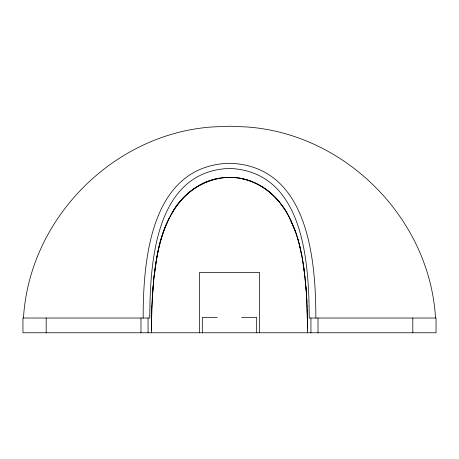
<?xml version="1.0" encoding="UTF-8"?>
<svg xmlns="http://www.w3.org/2000/svg" width="459" height="459" viewBox="0 0 459 459"><rect width="100%" height="100%" fill="white"/><g stroke="black" fill="none" stroke-linecap="round" stroke-linejoin="round"><path stroke-width="0.69" d="M151.378 332.775L151.78 309.332L153.122 286.215M151.384 330.537L151.906 306.061M151.413 326.074L151.436 323.842M143.151 318.024C143.151 258.463 151.045 165.573 229.5 163.272C307.955 165.573 315.849 258.463 315.849 318.024M151.608 314.931L151.671 312.711M151.906 306.061L152.371 296.778M152.222 299.44L152.348 297.237M152.388 296.548L152.491 294.862M152.382 296.646L153.799 278.923L155.899 262.835M152.531 294.265L152.652 292.486M152.692 291.89L152.818 290.117M152.864 289.52L153.478 282.239M153.317 283.932L153.748 279.393M153.742 279.502L154.339 274.052M153.989 277.133L157.219 255.376M23.478 318.024C29.25 218.926 112.868 134.131 211.88 126.977L229.5 126.225L247.12 126.977C346.132 134.131 429.75 218.926 435.522 318.024M154.672 271.344L155.412 265.962M155.75 263.741L156.255 260.655M156.037 261.963C158.676 245.99 162.836 230.062 170.541 215.73M156.33 260.219C158.562 247.321 161.82 234.503 167.191 222.529M157.741 252.766C163.513 219.712 183.715 183.543 219.936 178.167M167.948 220.871L169.555 217.606M170.507 215.787C182.602 191.65 209.149 174.041 236.718 177.845M171.5 213.992C186.021 185.505 222.185 168.843 252.444 181.867M222.282 177.845C244.171 174.965 266.323 185.344 279.743 202.505M217.337 317.439L202.316 317.439L202.316 332.775M241.663 317.439L256.684 317.439L256.684 332.775M239.064 178.167C261.687 181.523 280.179 198.282 289.858 218.415M254.544 182.757C269.324 189.269 280.908 201.587 288.441 215.696M280.34 203.257L283.892 208.151M284.723 209.413L285.532 210.687M286.324 211.972L287.087 213.274M288.441 215.696L288.877 216.51M289.021 216.786L295.24 231.032M289.445 217.606C296.187 230.797 300.06 245.249 302.596 259.788M290.26 219.218L295.843 232.73M295.814 232.667L296.416 234.434M296.399 234.406L298.522 241.382M298.034 239.69L298.998 243.144M299.021 243.253L302.28 257.998L305.011 277.133M299.457 244.911L300.725 250.275M301.115 252.077L301.85 255.703M302.188 257.522L303.25 263.741M303.101 262.835L304.26 270.821M303.588 265.962L306.044 288.338M304.988 276.892L305.78 285.068M305.252 279.393L306.583 296.049M305.952 287.122L306.411 293.324M306.09 288.929L306.136 289.52M306.222 290.708L306.308 291.89M306.348 292.486L306.469 294.265M306.509 294.862L306.618 296.646M306.635 296.893L307.094 306.061M306.543 295.401L307.605 328.305M306.652 297.237L306.893 301.643M307.094 306.061L307.587 326.068M307.26 310.491L307.329 312.711M307.587 325.724L307.616 330.537M307.616 330.423L307.622 332.775M412.819 318.024L412.819 332.775M318.024 318.024L318.024 332.775M310.938 318.024L310.938 332.775M259.473 332.775L259.473 272.365L199.527 272.365L199.527 332.775M148.062 318.024L148.062 332.775M140.976 318.024L140.976 332.775M46.181 318.024L46.181 332.775M149.812 315.293L149.766 318.024L22.95 318.024L22.95 332.775L436.05 332.775L436.05 318.024L309.234 318.024C308.941 262.123 303.927 171.436 229.5 168.424C156.261 171.155 150.087 260.018 149.812 315.293"/></g></svg>
